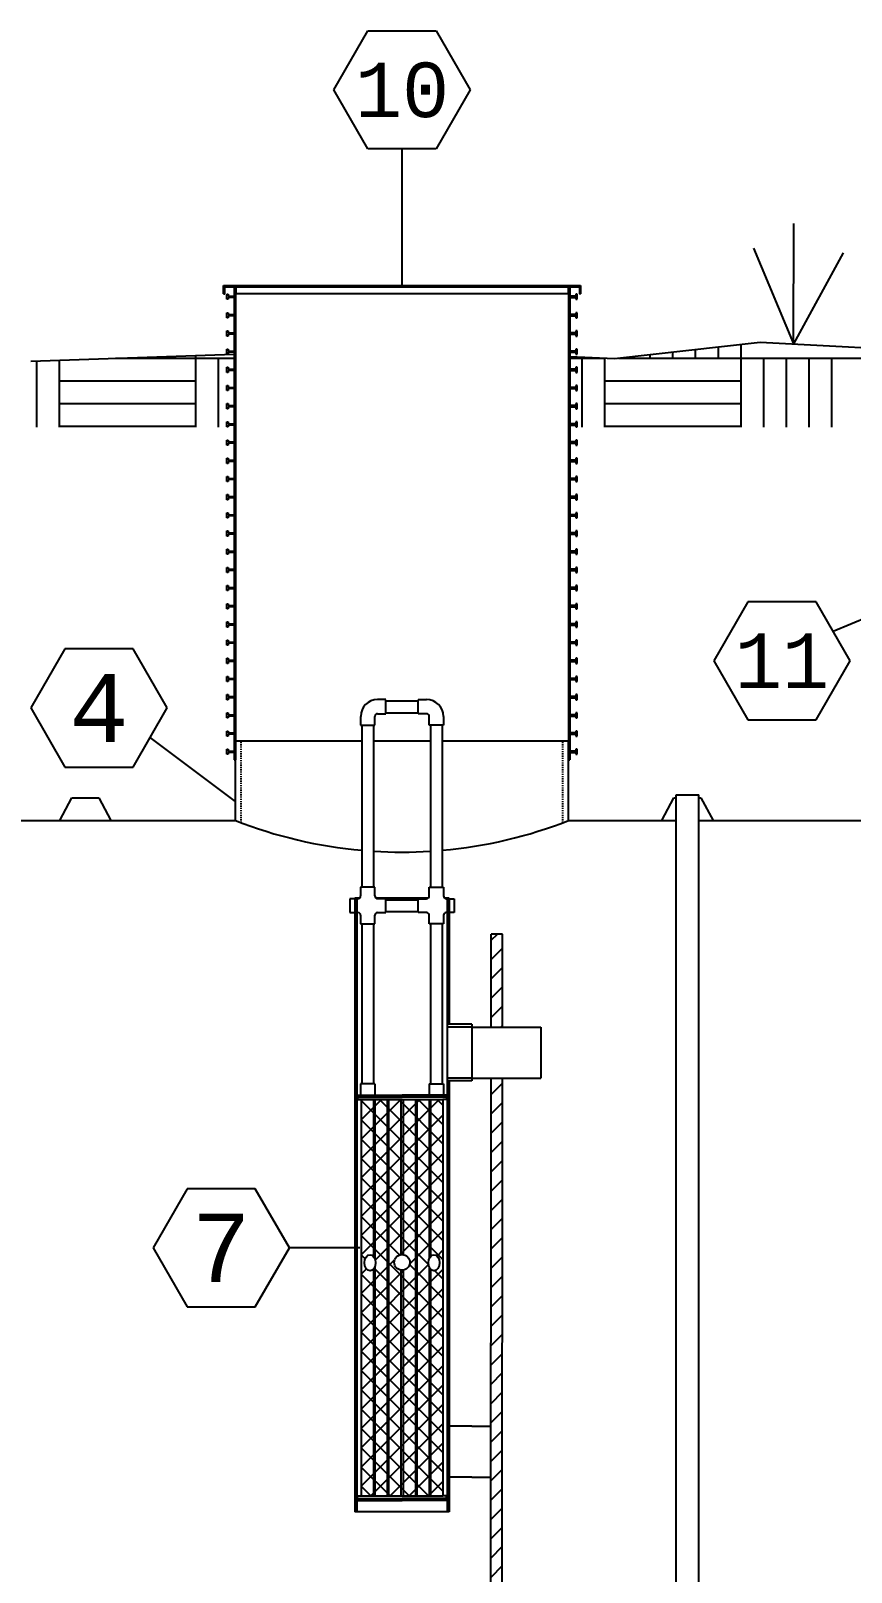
# Model space of a CAD drawing. Extents: x -13 to 326, y -81 to 129.
# Drawn here: x 155.2 to 227.4, y -7.1 to 128.5 of the extents above; entities that cross this region are included whole.
import ezdxf
from ezdxf.enums import TextEntityAlignment as Align

# ---------------------------------------------------------------- set-up
doc = ezdxf.new("R2010")
doc.units = 0
doc.header["$MEASUREMENT"] = 0
doc.linetypes.add('SHORT_DASH', pattern=[0.125, 0.03125, -0.0625, 0.03125])
doc.layers.add('2', color=7, linetype='Continuous')
doc.styles.get("Standard").update_dxf_attribs({"font": 'monotxt.shx'})

# ---------------------------------------------------------------- blocks, each defined once
blk = doc.blocks.new('*U31')
at = {"layer": '2', "color": 5, "linetype": 'Continuous'}
blk.add_circle((0, 0), 1, dxfattribs=at)
blk = doc.blocks.new('*U32')
at = {"layer": '2', "color": 5, "linetype": 'Continuous'}
blk.add_circle((0, 0), 1, dxfattribs=at)
blk = doc.blocks.new('*X10')
at = {"layer": '2', "color": 5, "linetype": 'Continuous'}
for p, q in [((-6.57, 27.37), (0.3, 34.24)), ((-6.57, 29.07), (-1.4, 34.24)), ((-6.57, 30.76), (-3.09, 34.24)), ((-6.57, 32.46), (-4.79, 34.24)), ((-6.57, 34.16), (-6.49, 34.24)), ((0.63, 26.95), (-6.57, 34.16)), ((0.63, 28.65), (-4.96, 34.24)), ((0.63, 30.35), (-3.26, 34.24)), ((0.63, 32.04), (-1.56, 34.24)), ((0.63, 33.74), (0.13, 34.24)), ((-6.57, 25.67), (0.63, 32.88)), ((0.63, 25.25), (-6.57, 32.46)), ((-6.57, 23.97), (0.63, 31.18)), ((0.63, 23.56), (-6.57, 30.76)), ((-6.57, 22.28), (0.63, 29.48)), ((0.63, 21.86), (-6.57, 29.07)), ((-6.57, 20.58), (0.63, 27.79)), ((0.63, 20.16), (-6.57, 27.37)), ((-5.33, 20.13), (0.63, 26.09)), ((-0.63, 19.73), (-6.57, 25.67)), ((-3.17, 20.57), (-6.57, 23.97)), ((-3.19, 20.57), (0.63, 24.39)), ((0.63, 15.07), (-6.57, 22.28)), ((-2.3, 19.76), (0.63, 22.69)), ((-6.21, 20.22), (-6.57, 20.58)), ((0.11, 20.48), (0.63, 21)), ((-6.57, 17.19), (-3.62, 20.14)), ((-6.57, 13.79), (-0.63, 19.74)), ((-6.57, 18.88), (-6.1, 19.35)), ((-6.57, 12.1), (0.63, 19.3)), ((-6.57, 15.49), (-2.81, 19.25)), ((0.63, 13.38), (-5.42, 19.42)), ((0.63, 16.77), (-2.31, 19.72)), ((0.63, 18.47), (-0.08, 19.18)), ((0.63, 11.68), (-6.57, 18.88)), ((-6.57, 10.4), (0.63, 17.6)), ((0.63, 9.98), (-6.57, 17.19)), ((-6.57, 8.7), (0.63, 15.91)), ((0.63, 8.28), (-6.57, 15.49)), ((-6.57, 7), (0.63, 14.21)), ((0.63, 6.59), (-6.57, 13.79)), ((-6.57, 5.31), (0.63, 12.51)), ((0.63, 4.89), (-6.57, 12.1)), ((-6.57, 3.61), (0.63, 10.82)), ((0.63, 3.19), (-6.57, 10.4)), ((-6.57, 1.91), (0.63, 9.12)), ((0.63, 1.5), (-6.57, 8.7)), ((-6.57, 0.22), (0.63, 7.42)), ((0.63, -0.2), (-6.57, 7)), ((-5.72, -0.63), (0.63, 5.72)), ((-0.63, -0.63), (-6.57, 5.31)), ((-2.33, -0.63), (-6.57, 3.61)), ((-4.03, -0.63), (0.63, 4.03)), ((-4.03, -0.63), (-6.57, 1.91)), ((-2.33, -0.63), (0.63, 2.33)), ((-5.72, -0.63), (-6.57, 0.22)), ((-0.63, -0.63), (0.63, 0.63))]:
    blk.add_line(p, q, dxfattribs=at)
blk = doc.blocks.new('*X28')
at = {"layer": '2', "color": 5, "linetype": 'Continuous'}
for p, q in [((-0.47, 79.29), (0.07, 79.83)), ((-0.47, 77.59), (0.53, 78.59)), ((-0.47, 75.9), (0.53, 76.9)), ((-0.47, 74.2), (0.53, 75.2)), ((-0.47, 72.5), (0.53, 73.5)), ((0.38, 71.65), (0.53, 71.8)), ((-0.47, 65.71), (0.53, 66.71)), ((-0.48, 64.01), (0.53, 65.01)), ((-0.48, 62.32), (0.52, 63.32)), ((-0.48, 60.62), (0.52, 61.62)), ((-0.48, 58.92), (0.52, 59.92)), ((-0.48, 57.22), (0.52, 58.22)), ((-0.48, 55.52), (0.52, 56.52)), ((-0.48, 53.83), (0.52, 54.83)), ((-0.48, 52.13), (0.52, 53.13)), ((-0.48, 50.43), (0.52, 51.43)), ((-0.48, 48.73), (0.52, 49.73)), ((-0.48, 47.04), (0.52, 48.04)), ((-0.48, 45.34), (0.52, 46.34)), ((-0.48, 43.64), (0.52, 44.64)), ((-0.48, 41.94), (0.52, 42.94)), ((-0.48, 40.24), (0.52, 41.25)), ((-0.49, 38.55), (0.52, 39.55)), ((-0.49, 36.85), (0.51, 37.85)), ((-0.49, 35.15), (0.51, 36.15)), ((-0.49, 33.45), (0.51, 34.45)), ((-0.49, 31.76), (0.51, 32.76)), ((-0.49, 30.06), (0.51, 31.06)), ((-0.49, 28.36), (0.51, 29.36)), ((-0.49, 26.66), (0.51, 27.66)), ((-0.49, 24.97), (0.51, 25.97)), ((-0.49, 23.27), (0.51, 24.27)), ((-0.49, 21.57), (0.51, 22.57)), ((-0.49, 19.87), (0.51, 20.87)), ((-0.49, 18.17), (0.51, 19.18)), ((-0.49, 16.48), (0.51, 17.48)), ((-0.49, 14.78), (0.51, 15.78)), ((-0.49, 13.08), (0.51, 14.08)), ((-0.5, 11.38), (0.5, 12.38)), ((-0.5, 9.69), (0.5, 10.69)), ((-0.5, 7.99), (0.5, 8.99)), ((-0.5, 6.29), (0.5, 7.29)), ((-0.5, 4.59), (0.5, 5.59)), ((-0.5, 2.9), (0.5, 3.9)), ((-0.5, 1.2), (0.5, 2.2)), ((-0.5, -0.5), (0.5, 0.5))]:
    blk.add_line(p, q, dxfattribs=at)

msp = doc.modelspace()

# ---------------------------------------------------------------- linework, layer by layer
at = {"layer": '2', "color": 5, "linetype": 'Continuous'}
for p, q in [((181.89, 123.32), (184.89, 128.51)), ((184.89, 128.51), (190.89, 128.51)), ((190.89, 128.51), (193.89, 123.32)), ((184.89, 118.12), (181.89, 123.32)), ((193.89, 123.32), (190.89, 118.12)), ((190.89, 118.12), (184.89, 118.12)), ((187.89, 106.12), (187.89, 118.12)), ((222.33, 100.96), (222.37, 111.55)), ((218.81, 109.4), (222.33, 100.96)), ((226.73, 108.97), (222.33, 100.96)), ((172.16, 106.12), (203.61, 106.12)), ((172.16, 105.37), (172.16, 106.12)), ((172.28, 106), (203.5, 106)), ((172.28, 105.37), (172.28, 106)), ((173.1, 106), (173.1, 64.38)), ((173.23, 106), (173.23, 64.38)), ((173.28, 105.37), (173.28, 106)), ((202.5, 106), (202.5, 105.37)), ((202.55, 106), (202.55, 64.38)), ((202.67, 106), (202.67, 64.38)), ((203.5, 106), (203.5, 105.37)), ((203.61, 106.12), (203.61, 105.37)), ((172.16, 105.37), (172.28, 105.37)), ((172.47, 105.34), (172.58, 105.34)), ((172.47, 104.89), (172.47, 105.34)), ((172.58, 104.89), (172.47, 104.89)), ((172.58, 105.34), (172.58, 105.17)), ((172.58, 105.17), (173.1, 105.17)), ((172.58, 105.06), (172.58, 104.89)), ((173.1, 105.06), (172.58, 105.06)), ((202.5, 105.37), (173.28, 105.37)), ((203.19, 105.17), (202.67, 105.17)), ((202.67, 105.06), (203.19, 105.06)), ((203.19, 105.34), (203.19, 105.17)), ((203.31, 105.34), (203.19, 105.34)), ((203.19, 105.06), (203.19, 104.89)), ((203.19, 104.89), (203.31, 104.89)), ((203.31, 104.89), (203.31, 105.34)), ((203.5, 105.37), (203.61, 105.37)), ((172.47, 103.71), (172.58, 103.71)), ((172.47, 103.26), (172.47, 103.71)), ((172.58, 103.26), (172.47, 103.26)), ((172.58, 103.71), (172.58, 103.54)), ((172.58, 103.54), (173.1, 103.54)), ((172.58, 103.43), (172.58, 103.26)), ((173.1, 103.43), (172.58, 103.43)), ((203.19, 103.54), (202.67, 103.54)), ((202.67, 103.43), (203.19, 103.43)), ((203.19, 103.71), (203.19, 103.54)), ((203.31, 103.71), (203.19, 103.71)), ((203.19, 103.43), (203.19, 103.26)), ((203.19, 103.26), (203.31, 103.26)), ((203.31, 103.26), (203.31, 103.71)), ((172.47, 101.66), (172.47, 102.11)), ((172.47, 102.11), (172.58, 102.11)), ((172.58, 102.11), (172.58, 101.94)), ((172.58, 101.94), (173.1, 101.94)), ((173.1, 101.83), (172.58, 101.83)), ((172.58, 101.83), (172.58, 101.66)), ((203.19, 101.94), (202.67, 101.94)), ((202.67, 101.83), (203.19, 101.83)), ((203.19, 102.11), (203.19, 101.94)), ((203.31, 102.11), (203.19, 102.11)), ((203.19, 101.83), (203.19, 101.66)), ((203.31, 101.66), (203.31, 102.11)), ((172.58, 101.66), (172.47, 101.66)), ((172.47, 100.51), (172.58, 100.51)), ((172.47, 100.06), (172.47, 100.51)), ((172.58, 100.51), (172.58, 100.34)), ((203.19, 101.66), (203.31, 101.66)), ((203.31, 100.51), (203.19, 100.51)), ((203.19, 100.51), (203.19, 100.34)), ((203.31, 100.06), (203.31, 100.51)), ((206.6, 99.68), (219.41, 101.11)), ((213.73, 99.72), (213.73, 100.47)), ((215.73, 99.72), (215.73, 100.7)), ((217.73, 99.72), (217.73, 100.92)), ((219.41, 101.11), (236.17, 100.26)), ((155.21, 99.46), (173.1, 100.07)), ((155.73, 93.64), (155.73, 99.48)), ((157.73, 93.64), (157.73, 99.55)), ((162.68, 99.72), (169.73, 99.72)), ((163.73, 99.72), (163.73, 99.75)), ((165.73, 99.72), (165.73, 99.82)), ((167.73, 99.72), (167.73, 99.89)), ((169.73, 99.72), (169.73, 99.96)), ((169.73, 93.64), (169.73, 99.72)), ((169.73, 99.72), (173.1, 99.72)), ((171.73, 93.64), (171.73, 99.72)), ((172.58, 100.06), (172.47, 100.06)), ((172.58, 100.34), (173.1, 100.34)), ((172.58, 100.23), (172.58, 100.06)), ((173.1, 100.23), (172.58, 100.23)), ((203.19, 100.34), (202.67, 100.34)), ((202.67, 100.23), (203.19, 100.23)), ((202.67, 99.86), (206.6, 99.68)), ((202.67, 99.72), (205.73, 99.72)), ((203.19, 100.23), (203.19, 100.06)), ((203.19, 100.06), (203.31, 100.06)), ((203.73, 93.64), (203.73, 99.72)), ((205.73, 93.64), (205.73, 99.72)), ((205.73, 99.72), (205.78, 99.72)), ((205.73, 99.72), (205.73, 99.72)), ((206.95, 99.72), (217.73, 99.72)), ((207.73, 99.72), (207.73, 99.8)), ((209.73, 99.72), (209.73, 100.03)), ((211.73, 99.72), (211.73, 100.25)), ((217.73, 99.72), (229.73, 99.72)), ((217.73, 93.64), (217.73, 99.72)), ((219.73, 93.64), (219.73, 99.72)), ((221.73, 93.64), (221.73, 99.72)), ((223.73, 93.64), (223.73, 99.72)), ((225.73, 93.64), (225.73, 99.72)), ((157.73, 97.72), (169.73, 97.72)), ((172.47, 98.91), (172.58, 98.91)), ((172.47, 98.46), (172.47, 98.91)), ((172.58, 98.46), (172.47, 98.46)), ((172.58, 98.91), (172.58, 98.74)), ((172.58, 98.74), (173.1, 98.74)), ((172.58, 98.63), (172.58, 98.46)), ((173.1, 98.63), (172.58, 98.63)), ((203.19, 98.74), (202.67, 98.74)), ((202.67, 98.63), (203.19, 98.63)), ((203.19, 98.91), (203.19, 98.74)), ((203.31, 98.91), (203.19, 98.91)), ((203.19, 98.63), (203.19, 98.46)), ((203.19, 98.46), (203.31, 98.46)), ((203.31, 98.46), (203.31, 98.91)), ((205.73, 97.72), (217.73, 97.72)), ((172.47, 97.31), (172.58, 97.31)), ((172.47, 96.86), (172.47, 97.31)), ((172.58, 96.86), (172.47, 96.86)), ((172.58, 97.31), (172.58, 97.14)), ((172.58, 97.14), (173.1, 97.14)), ((172.58, 97.03), (172.58, 96.86)), ((173.1, 97.03), (172.58, 97.03)), ((203.19, 97.14), (202.67, 97.14)), ((202.67, 97.03), (203.19, 97.03)), ((203.31, 97.31), (203.19, 97.31)), ((203.19, 97.31), (203.19, 97.14)), ((203.19, 97.03), (203.19, 96.86)), ((203.19, 96.86), (203.31, 96.86)), ((203.31, 96.86), (203.31, 97.31)), ((157.73, 95.72), (169.73, 95.72)), ((172.47, 95.26), (172.47, 95.71)), ((172.47, 95.71), (172.58, 95.71)), ((172.58, 95.26), (172.47, 95.26)), ((172.58, 95.71), (172.58, 95.54)), ((172.58, 95.54), (173.1, 95.54)), ((173.1, 95.43), (172.58, 95.43)), ((172.58, 95.43), (172.58, 95.26)), ((203.19, 95.54), (202.67, 95.54)), ((202.67, 95.43), (203.19, 95.43)), ((203.19, 95.71), (203.19, 95.54)), ((203.31, 95.71), (203.19, 95.71)), ((203.19, 95.43), (203.19, 95.26)), ((203.19, 95.26), (203.31, 95.26)), ((203.31, 95.26), (203.31, 95.71)), ((205.73, 95.72), (217.73, 95.72)), ((157.73, 93.72), (169.73, 93.72)), ((172.47, 94.11), (172.58, 94.11)), ((172.47, 93.66), (172.47, 94.11)), ((172.58, 93.66), (172.47, 93.66)), ((172.58, 94.11), (172.58, 93.94)), ((172.58, 93.94), (173.1, 93.94)), ((172.58, 93.83), (172.58, 93.66)), ((173.1, 93.83), (172.58, 93.83)), ((203.19, 93.94), (202.67, 93.94)), ((202.67, 93.83), (203.19, 93.83)), ((203.31, 94.11), (203.19, 94.11)), ((203.19, 94.11), (203.19, 93.94)), ((203.19, 93.83), (203.19, 93.66)), ((203.19, 93.66), (203.31, 93.66)), ((203.31, 93.66), (203.31, 94.11)), ((205.73, 93.72), (217.73, 93.72)), ((172.47, 92.51), (172.58, 92.51)), ((172.47, 92.06), (172.47, 92.51)), ((172.58, 92.51), (172.58, 92.34)), ((172.58, 92.34), (173.1, 92.34)), ((172.58, 92.23), (172.58, 92.06)), ((173.1, 92.23), (172.58, 92.23)), ((203.19, 92.34), (202.67, 92.34)), ((202.67, 92.23), (203.19, 92.23)), ((203.19, 92.51), (203.19, 92.34)), ((203.31, 92.51), (203.19, 92.51)), ((203.19, 92.23), (203.19, 92.06)), ((203.31, 92.06), (203.31, 92.51)), ((172.58, 92.06), (172.47, 92.06)), ((172.47, 90.91), (172.58, 90.91)), ((172.47, 90.46), (172.47, 90.91)), ((172.58, 90.91), (172.58, 90.74)), ((203.19, 92.06), (203.31, 92.06)), ((203.19, 90.91), (203.19, 90.74)), ((203.31, 90.91), (203.19, 90.91)), ((203.31, 90.46), (203.31, 90.91)), ((172.58, 90.46), (172.47, 90.46)), ((172.58, 90.74), (173.1, 90.74)), ((172.58, 90.63), (172.58, 90.46)), ((173.1, 90.63), (172.58, 90.63)), ((203.19, 90.74), (202.67, 90.74)), ((202.67, 90.63), (203.19, 90.63)), ((203.19, 90.63), (203.19, 90.46)), ((203.19, 90.46), (203.31, 90.46)), ((172.47, 89.31), (172.58, 89.31)), ((172.47, 88.86), (172.47, 89.31)), ((172.58, 88.86), (172.47, 88.86)), ((172.58, 89.31), (172.58, 89.14)), ((172.58, 89.14), (173.1, 89.14)), ((172.58, 89.03), (172.58, 88.86)), ((173.1, 89.03), (172.58, 89.03)), ((203.19, 89.14), (202.67, 89.14)), ((202.67, 89.03), (203.19, 89.03)), ((203.19, 89.31), (203.19, 89.14)), ((203.31, 89.31), (203.19, 89.31)), ((203.19, 89.03), (203.19, 88.86)), ((203.19, 88.86), (203.31, 88.86)), ((203.31, 88.86), (203.31, 89.31)), ((172.47, 87.71), (172.58, 87.71)), ((172.47, 87.26), (172.47, 87.71)), ((172.58, 87.26), (172.47, 87.26)), ((172.58, 87.71), (172.58, 87.54)), ((172.58, 87.54), (173.1, 87.54)), ((172.58, 87.43), (172.58, 87.26)), ((173.1, 87.43), (172.58, 87.43)), ((203.19, 87.54), (202.67, 87.54)), ((202.67, 87.43), (203.19, 87.43)), ((203.19, 87.71), (203.19, 87.54)), ((203.31, 87.71), (203.19, 87.71)), ((203.19, 87.43), (203.19, 87.26)), ((203.19, 87.26), (203.31, 87.26)), ((203.31, 87.26), (203.31, 87.71)), ((172.47, 86.11), (172.58, 86.11)), ((172.47, 85.66), (172.47, 86.11)), ((172.58, 85.66), (172.47, 85.66)), ((172.58, 86.11), (172.58, 85.94)), ((172.58, 85.94), (173.1, 85.94)), ((172.58, 85.83), (172.58, 85.66)), ((173.1, 85.83), (172.58, 85.83)), ((203.19, 85.94), (202.67, 85.94)), ((203.19, 85.94), (202.67, 85.94)), ((202.67, 85.83), (203.19, 85.83)), ((202.67, 85.83), (203.19, 85.83)), ((203.19, 86.11), (203.19, 85.94)), ((203.31, 86.11), (203.19, 86.11)), ((203.19, 86.11), (203.19, 85.94)), ((203.31, 86.11), (203.19, 86.11)), ((203.19, 85.83), (203.19, 85.66)), ((203.19, 85.83), (203.19, 85.66)), ((203.19, 85.66), (203.31, 85.66)), ((203.19, 85.66), (203.31, 85.66)), ((203.31, 85.66), (203.31, 86.11)), ((203.31, 85.66), (203.31, 86.11)), ((172.47, 84.06), (172.47, 84.51)), ((172.47, 84.51), (172.58, 84.51)), ((172.58, 84.51), (172.58, 84.34)), ((172.58, 84.34), (173.1, 84.34)), ((173.1, 84.23), (172.58, 84.23)), ((172.58, 84.23), (172.58, 84.06)), ((203.19, 84.34), (202.67, 84.34)), ((202.67, 84.23), (203.19, 84.23)), ((203.19, 84.51), (203.19, 84.34)), ((203.31, 84.51), (203.19, 84.51)), ((203.19, 84.23), (203.19, 84.06)), ((203.31, 84.06), (203.31, 84.51)), ((172.58, 84.06), (172.47, 84.06)), ((172.47, 82.91), (172.58, 82.91)), ((172.47, 82.46), (172.47, 82.91)), ((172.58, 82.91), (172.58, 82.74)), ((172.58, 82.74), (173.1, 82.74)), ((203.19, 82.74), (202.67, 82.74)), ((203.19, 84.06), (203.31, 84.06)), ((203.19, 82.91), (203.19, 82.74)), ((203.31, 82.91), (203.19, 82.91)), ((203.31, 82.46), (203.31, 82.91)), ((172.58, 82.46), (172.47, 82.46)), ((172.58, 82.63), (172.58, 82.46)), ((173.1, 82.63), (172.58, 82.63)), ((202.67, 82.63), (203.19, 82.63)), ((203.19, 82.63), (203.19, 82.46)), ((203.19, 82.46), (203.31, 82.46)), ((225.83, 75.69), (241.45, 82.15)), ((172.47, 80.86), (172.47, 81.31)), ((172.47, 81.31), (172.58, 81.31)), ((172.58, 80.86), (172.47, 80.86)), ((172.58, 81.31), (172.58, 81.14)), ((172.58, 81.14), (173.1, 81.14)), ((173.1, 81.03), (172.58, 81.03)), ((172.58, 81.03), (172.58, 80.86)), ((203.19, 81.14), (202.67, 81.14)), ((202.67, 81.03), (203.19, 81.03)), ((203.19, 81.31), (203.19, 81.14)), ((203.31, 81.31), (203.19, 81.31)), ((203.19, 81.03), (203.19, 80.86)), ((203.19, 80.86), (203.31, 80.86)), ((203.31, 80.86), (203.31, 81.31)), ((172.47, 79.71), (172.58, 79.71)), ((172.47, 79.26), (172.47, 79.71)), ((172.58, 79.26), (172.47, 79.26)), ((172.58, 79.71), (172.58, 79.54)), ((172.58, 79.54), (173.1, 79.54)), ((172.58, 79.43), (172.58, 79.26)), ((173.1, 79.43), (172.58, 79.43)), ((203.19, 79.54), (202.67, 79.54)), ((202.67, 79.43), (203.19, 79.43)), ((203.19, 79.71), (203.19, 79.54)), ((203.31, 79.71), (203.19, 79.71)), ((203.19, 79.43), (203.19, 79.26)), ((203.19, 79.26), (203.31, 79.26)), ((203.31, 79.26), (203.31, 79.71)), ((172.47, 78.11), (172.58, 78.11)), ((172.47, 77.66), (172.47, 78.11)), ((172.58, 77.66), (172.47, 77.66)), ((172.58, 78.11), (172.58, 77.94)), ((172.58, 77.94), (173.1, 77.94)), ((172.58, 77.83), (172.58, 77.66)), ((173.1, 77.83), (172.58, 77.83)), ((203.19, 77.94), (202.67, 77.94)), ((202.67, 77.83), (203.19, 77.83)), ((203.19, 78.11), (203.19, 77.94)), ((203.31, 78.11), (203.19, 78.11)), ((203.19, 77.83), (203.19, 77.66)), ((203.19, 77.66), (203.31, 77.66)), ((203.31, 77.66), (203.31, 78.11)), ((218.33, 78.28), (215.33, 73.09)), ((224.33, 78.28), (218.33, 78.28)), ((227.33, 73.09), (224.33, 78.28)), ((172.47, 76.51), (172.58, 76.51)), ((172.47, 76.06), (172.47, 76.51)), ((172.58, 76.06), (172.47, 76.06)), ((172.58, 76.51), (172.58, 76.34)), ((172.58, 76.34), (173.1, 76.34)), ((172.58, 76.23), (172.58, 76.06)), ((173.1, 76.23), (172.58, 76.23)), ((203.19, 76.34), (202.67, 76.34)), ((202.67, 76.23), (203.19, 76.23)), ((203.19, 76.51), (203.19, 76.34)), ((203.31, 76.51), (203.19, 76.51)), ((203.19, 76.23), (203.19, 76.06)), ((203.19, 76.06), (203.31, 76.06)), ((203.31, 76.06), (203.31, 76.51)), ((172.47, 74.91), (172.58, 74.91)), ((172.47, 74.46), (172.47, 74.91)), ((172.58, 74.91), (172.58, 74.74)), ((172.58, 74.74), (173.1, 74.74)), ((172.58, 74.63), (172.58, 74.46)), ((173.1, 74.63), (172.58, 74.63)), ((203.19, 74.74), (202.67, 74.74)), ((202.67, 74.63), (203.19, 74.63)), ((203.19, 74.91), (203.19, 74.74)), ((203.31, 74.91), (203.19, 74.91)), ((203.19, 74.63), (203.19, 74.46)), ((203.31, 74.46), (203.31, 74.91)), ((158.22, 74.13), (155.22, 68.94)), ((164.22, 74.13), (158.22, 74.13)), ((167.22, 68.94), (164.22, 74.13)), ((172.58, 74.46), (172.47, 74.46)), ((172.47, 73.31), (172.58, 73.31)), ((172.47, 72.86), (172.47, 73.31)), ((172.58, 73.31), (172.58, 73.14)), ((203.19, 74.46), (203.31, 74.46)), ((203.19, 73.31), (203.19, 73.14)), ((203.31, 73.31), (203.19, 73.31)), ((203.31, 72.86), (203.31, 73.31)), ((172.58, 72.86), (172.47, 72.86)), ((172.58, 73.14), (173.1, 73.14)), ((172.58, 73.03), (172.58, 72.86)), ((173.1, 73.03), (172.58, 73.03)), ((203.19, 73.14), (202.67, 73.14)), ((202.67, 73.03), (203.19, 73.03)), ((203.19, 73.03), (203.19, 72.86)), ((203.19, 72.86), (203.31, 72.86)), ((215.33, 73.09), (218.33, 67.89)), ((224.33, 67.89), (227.33, 73.09)), ((172.47, 71.71), (172.58, 71.71)), ((172.47, 71.26), (172.47, 71.71)), ((172.58, 71.26), (172.47, 71.26)), ((172.58, 71.71), (172.58, 71.54)), ((172.58, 71.54), (173.1, 71.54)), ((172.58, 71.43), (172.58, 71.26)), ((173.1, 71.43), (172.58, 71.43)), ((203.19, 71.54), (202.67, 71.54)), ((202.67, 71.43), (203.19, 71.43)), ((203.19, 71.71), (203.19, 71.54)), ((203.31, 71.71), (203.19, 71.71)), ((203.19, 71.43), (203.19, 71.26)), ((203.19, 71.26), (203.31, 71.26)), ((203.31, 71.26), (203.31, 71.71)), ((172.47, 70.11), (172.58, 70.11)), ((172.47, 69.66), (172.47, 70.11)), ((172.58, 69.66), (172.47, 69.66)), ((172.58, 70.11), (172.58, 69.94)), ((172.58, 69.94), (173.1, 69.94)), ((172.58, 69.83), (172.58, 69.66)), ((173.1, 69.83), (172.58, 69.83)), ((186.45, 69.68), (185.73, 69.68)), ((186.45, 68.43), (186.45, 69.66)), ((186.45, 69.57), (189.32, 69.57)), ((189.32, 69.68), (190.05, 69.68)), ((189.32, 68.43), (189.32, 69.66)), ((203.19, 69.94), (202.67, 69.94)), ((202.67, 69.83), (203.19, 69.83)), ((203.31, 70.11), (203.19, 70.11)), ((203.19, 70.11), (203.19, 69.94)), ((203.19, 69.83), (203.19, 69.66)), ((203.19, 69.66), (203.31, 69.66)), ((203.31, 69.66), (203.31, 70.11)), ((155.22, 68.94), (158.22, 63.74)), ((164.22, 63.74), (167.22, 68.94)), ((172.47, 68.51), (172.58, 68.51)), ((172.47, 68.06), (172.47, 68.51)), ((172.58, 68.06), (172.47, 68.06)), ((172.58, 68.51), (172.58, 68.34)), ((172.58, 68.34), (173.1, 68.34)), ((172.58, 68.23), (172.58, 68.06)), ((173.1, 68.23), (172.58, 68.23)), ((184.24, 68.2), (184.24, 67.43)), ((185.49, 67.43), (185.49, 68.2)), ((185.73, 68.43), (186.45, 68.43)), ((186.45, 68.52), (189.32, 68.52)), ((190.05, 68.43), (189.32, 68.43)), ((190.28, 67.43), (190.28, 68.2)), ((191.53, 68.2), (191.53, 67.43)), ((203.19, 68.34), (202.67, 68.34)), ((202.67, 68.23), (203.19, 68.23)), ((203.19, 68.51), (203.19, 68.34)), ((203.31, 68.51), (203.19, 68.51)), ((203.19, 68.23), (203.19, 68.06)), ((203.19, 68.06), (203.31, 68.06)), ((203.31, 68.06), (203.31, 68.51)), ((218.33, 67.89), (224.33, 67.89)), ((172.47, 66.91), (172.58, 66.91)), ((172.47, 66.46), (172.47, 66.91)), ((172.58, 66.46), (172.47, 66.46)), ((172.58, 66.91), (172.58, 66.74)), ((172.58, 66.74), (173.1, 66.74)), ((172.58, 66.63), (172.58, 66.46)), ((173.1, 66.63), (172.58, 66.63)), ((184.24, 67.43), (185.49, 67.43)), ((184.34, 67.43), (184.34, 53.18)), ((185.39, 67.43), (185.39, 53.18)), ((191.53, 67.43), (190.28, 67.43)), ((190.38, 67.43), (190.38, 53.18)), ((191.43, 67.43), (191.43, 53.18)), ((203.19, 66.74), (202.67, 66.74)), ((202.67, 66.63), (203.19, 66.63)), ((203.19, 66.91), (203.19, 66.74)), ((203.31, 66.91), (203.19, 66.91)), ((203.19, 66.63), (203.19, 66.46)), ((203.19, 66.46), (203.31, 66.46)), ((203.31, 66.46), (203.31, 66.91)), ((173.24, 60.72), (165.72, 66.34)), ((172.47, 65.31), (172.58, 65.31)), ((172.47, 64.86), (172.47, 65.31)), ((172.58, 65.31), (172.58, 65.14)), ((172.58, 65.14), (173.1, 65.14)), ((173.23, 66.06), (184.34, 66.06)), ((173.23, 59.04), (173.23, 66.06)), ((185.39, 66.06), (190.38, 66.06)), ((191.43, 66.06), (202.55, 66.06)), ((202.55, 59.04), (202.55, 66.06)), ((203.19, 65.14), (202.67, 65.14)), ((203.19, 65.31), (203.19, 65.14)), ((203.31, 65.31), (203.19, 65.31)), ((203.31, 64.86), (203.31, 65.31)), ((158.22, 63.74), (164.22, 63.74)), ((172.58, 64.86), (172.47, 64.86)), ((172.58, 65.03), (172.58, 64.86)), ((173.1, 65.03), (172.58, 65.03)), ((173.1, 64.38), (173.23, 64.38)), ((202.55, 64.38), (202.67, 64.38)), ((202.67, 65.03), (203.19, 65.03)), ((203.19, 65.03), (203.19, 64.86)), ((203.19, 64.86), (203.31, 64.86)), ((157.76, 59.04), (158.82, 61.04)), ((158.82, 61.04), (161.2, 61.04)), ((161.2, 61.04), (162.26, 59.04)), ((210.76, 59.04), (211.82, 61.04)), ((211.82, 61.04), (212.02, 61.04)), ((212.02, -10.52), (212.02, 61.29)), ((212.02, 61.29), (214, 61.29)), ((214, -10.52), (214, 61.29)), ((214, 61.04), (214.2, 61.04)), ((214.2, 61.04), (215.26, 59.04)), ((144.25, 59.04), (173.23, 59.04)), ((202.55, 59.04), (212.02, 59.04)), ((214, 59.04), (240.28, 59.04)), ((184.24, 53.18), (184.24, 52.4)), ((185.49, 53.18), (184.24, 53.18)), ((185.49, 52.4), (185.49, 53.18)), ((190.28, 53.18), (191.53, 53.18)), ((190.28, 52.4), (190.28, 53.18)), ((191.53, 53.18), (191.53, 52.4)), ((183.28, 52.16), (183.28, 50.93)), ((183.74, 52.16), (183.28, 52.16)), ((183.74, 52.21), (183.74, -1.79)), ((183.74, 52.21), (183.74, 47.97)), ((184.15, 52.21), (183.74, 52.21)), ((183.91, 52.21), (183.91, -1.79)), ((184.01, 52.16), (183.91, 52.16)), ((190.19, 52.21), (185.58, 52.21)), ((186.45, 52.16), (185.73, 52.16)), ((186.45, 50.93), (186.45, 52.16)), ((186.45, 52.07), (189.32, 52.07)), ((189.32, 52.16), (190.05, 52.16)), ((189.32, 50.93), (189.32, 52.16)), ((192.04, 52.21), (191.62, 52.21)), ((191.77, 52.16), (191.87, 52.16)), ((191.87, 52.21), (191.87, -1.79)), ((192.04, 52.21), (192.04, 41.11)), ((192.04, 52.16), (192.49, 52.16)), ((192.49, 52.16), (192.49, 50.93)), ((183.28, 50.93), (183.74, 50.93)), ((183.91, 50.93), (184.01, 50.93)), ((184.24, 50.7), (184.24, 49.94)), ((185.49, 49.94), (185.49, 50.7)), ((185.73, 50.93), (186.45, 50.93)), ((186.45, 51.03), (189.32, 51.03)), ((190.05, 50.93), (189.32, 50.93)), ((190.28, 49.94), (190.28, 50.7)), ((191.53, 50.7), (191.53, 49.94)), ((191.87, 50.93), (191.77, 50.93)), ((192.49, 50.93), (192.04, 50.93)), ((184.24, 49.94), (185.49, 49.94)), ((184.34, 49.94), (184.34, 35.88)), ((185.39, 49.94), (185.39, 35.88)), ((191.53, 49.94), (190.28, 49.94)), ((190.38, 49.94), (190.38, 35.88)), ((191.43, 49.94), (191.43, 35.88)), ((195.73, 40.86), (195.74, 49.04)), ((196.74, 49.04), (195.74, 49.04)), ((196.73, 40.86), (196.74, 49.04)), ((194.03, 41.11), (191.87, 41.11)), ((194.03, 40.86), (191.87, 40.86)), ((194.03, 41.11), (194.03, 36.12)), ((194.03, 40.86), (195.73, 40.86)), ((195.73, 40.86), (196.73, 40.86)), ((196.73, 40.86), (200.11, 40.86)), ((200.11, 40.86), (200.11, 36.37)), ((185.49, 35.88), (184.24, 35.88)), ((184.24, 35.88), (184.24, 34.88)), ((185.49, 35.88), (185.49, 34.88)), ((190.28, 35.88), (190.28, 34.88)), ((190.28, 35.88), (191.53, 35.88)), ((191.53, 35.88), (191.53, 34.88)), ((194.03, 36.37), (191.87, 36.37)), ((194.03, 36.12), (191.87, 36.12)), ((192.04, 36.12), (192.04, -1.79)), ((194.03, 36.37), (195.73, 36.37)), ((195.71, -32.96), (195.73, 36.37)), ((195.73, 36.37), (196.73, 36.37)), ((196.71, -32.96), (196.73, 36.37)), ((196.73, 36.37), (200.11, 36.37)), ((183.91, 34.81), (187.89, 34.81)), ((183.91, 34.71), (187.89, 34.71)), ((183.98, 34.88), (187.89, 34.88)), ((183.98, 34.88), (183.98, 34.81)), ((183.98, 34.71), (183.98, 34.48)), ((183.98, 34.48), (184.28, 34.48)), ((184.28, 34.48), (184.28, -0.39)), ((184.28, 34.48), (191.49, 34.48)), ((185.37, 34.48), (185.37, 20.68)), ((185.49, 34.48), (185.49, 20.48)), ((186.58, 34.48), (186.58, -0.39)), ((186.7, 34.48), (186.7, -0.39)), ((187.26, 34.88), (188.51, 34.88)), ((187.78, 34.48), (187.78, 20.84)), ((191.79, 34.88), (187.89, 34.88)), ((191.87, 34.81), (187.89, 34.81)), ((191.87, 34.71), (187.89, 34.71)), ((187.99, 34.48), (187.99, 20.84)), ((189.08, 34.48), (189.08, -0.39)), ((189.2, 34.48), (189.2, -0.39)), ((190.28, 34.48), (190.28, 20.48)), ((190.4, 34.48), (190.4, 20.68)), ((191.49, 34.48), (191.49, -0.39)), ((191.79, 34.48), (191.49, 34.48)), ((191.79, 34.88), (191.79, 34.81)), ((191.79, 34.71), (191.79, 34.48)), ((168.97, 26.64), (165.97, 21.44)), ((174.97, 26.64), (168.97, 26.64)), ((177.97, 21.44), (174.97, 26.64)), ((165.97, 21.44), (168.97, 16.24)), ((174.97, 16.24), (177.97, 21.44)), ((184.16, 21.44), (177.97, 21.44)), ((185.37, 19.57), (185.37, -0.39)), ((185.49, 19.77), (185.49, -0.39)), ((187.78, 19.48), (187.78, -0.39)), ((187.99, 19.48), (187.99, -0.39)), ((190.28, 19.77), (190.28, -0.39)), ((190.4, 19.57), (190.4, -0.39)), ((168.97, 16.24), (174.97, 16.24)), ((194.03, 5.76), (191.87, 5.76)), ((194.03, 5.76), (195.72, 5.76)), ((194.03, 1.27), (191.87, 1.27)), ((194.03, 1.27), (195.72, 1.27)), ((183.91, -0.61), (187.89, -0.61)), ((183.91, -0.71), (187.89, -0.71)), ((183.98, -0.61), (183.98, -0.39)), ((183.98, -0.39), (184.28, -0.39)), ((183.98, -0.79), (183.98, -0.71)), ((183.98, -0.79), (187.89, -0.79)), ((184.28, -0.39), (191.49, -0.39)), ((191.87, -0.61), (187.89, -0.61)), ((191.87, -0.71), (187.89, -0.71)), ((191.79, -0.79), (187.89, -0.79)), ((191.79, -0.39), (191.49, -0.39)), ((191.79, -0.61), (191.79, -0.39)), ((191.79, -0.79), (191.79, -0.71)), ((192.04, -1.79), (183.74, -1.79))]:
    msp.add_line(p, q, dxfattribs=at)
at = {"layer": '2', "color": 5, "linetype": 'SHORT_DASH'}
for p, q in [((173.73, 58.85), (173.73, 66.06)), ((202.05, 58.85), (202.05, 66.06))]:
    msp.add_line(p, q, dxfattribs=at)
at = {"layer": '2', "color": 5, "linetype": 'Continuous'}
msp.add_circle((187.89, 20.16), 0.686, dxfattribs=at)
for centre, radius, start, end in [((185.73, 68.2), 1.48, 90, 180), ((190.05, 68.2), 1.48, 0, 90), ((185.73, 68.2), 0.235, 90, 180), ((190.05, 68.2), 0.235, 0, 90), ((187.89, 96.36), 40.1, 248.554, 264.9304), ((187.89, 96.36), 40.1, 275.0696, 291.446), ((187.89, 96.36), 40.1, 266.4315, 273.5685), ((184.01, 52.4), 0.235, 270, 0), ((185.73, 52.4), 0.235, 180, 270), ((190.05, 52.4), 0.235, 270, 0), ((191.77, 52.4), 0.235, 180, 270), ((184.01, 50.7), 0.235, 0, 90), ((185.73, 50.7), 0.235, 90, 180), ((190.05, 50.7), 0.235, 0, 90), ((191.77, 50.7), 0.235, 90, 180)]:
    msp.add_arc(centre, radius, start, end, dxfattribs=at)

# ---------------------------------------------------------------- block references
at = {"layer": '2'}
for name, p in [('*X28', (196.21, -30.79)), ('*X10', (190.86, 0.24))]:
    msp.add_blockref(name, p, dxfattribs=at)
at = {"layer": '2', "color": 5, "xscale": 0.70854873, "yscale": 0.48456634, "zscale": 0.70854873, "rotation": 90}
for name, p in [('*U31', (185.07, 20.13)), ('*U32', (190.7, 20.13))]:
    msp.add_blockref(name, p, dxfattribs=at)

# ---------------------------------------------------------------- texts
at = {"layer": '2', "color": 5, "linetype": 'Continuous'}
for s, height, p in [('10', 4.8, (187.89, 123.32)), ('11', 4.8, (221.33, 73.09)), ('4', 6, (161.22, 68.94)), ('7', 6, (171.97, 21.44))]:
    msp.add_text(s, height=height, dxfattribs=at).set_placement(p, align=Align.MIDDLE_CENTER)

doc.saveas('drawing.dxf')
